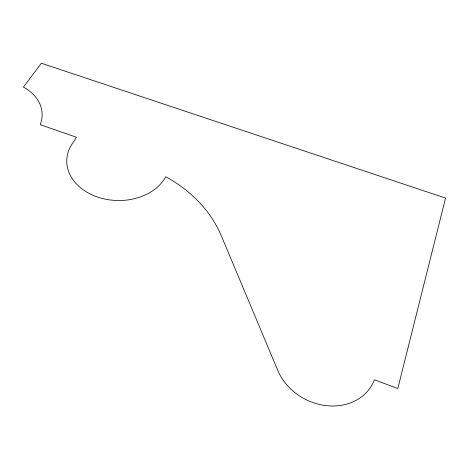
<?xml version="1.0" encoding="UTF-8"?>
<svg xmlns="http://www.w3.org/2000/svg" width="469" height="469" viewBox="0 0 469 469"><rect width="100%" height="100%" fill="white"/><g stroke="black" fill="none" stroke-linecap="round" stroke-linejoin="round"><path stroke-width="0.7" d="M445.55 198.088L397.812 388.525L374.414 379.755A53.091 44.836 27.7 0 1 327.18 405.738A53.091 44.836 27.7 0 1 277.765 370.387L221.427 236.065A145.29 120.844 -4 0 0 165.739 176.749A51.373 38.845 1.4 0 1 97.147 196.916A51.373 38.845 1.4 0 1 72.027 144.065L76.476 137.259L40.24 124.684A52.61 37.151 -5.7 0 0 23.45 87.099L41.342 63.227L445.55 198.088"/></g></svg>
